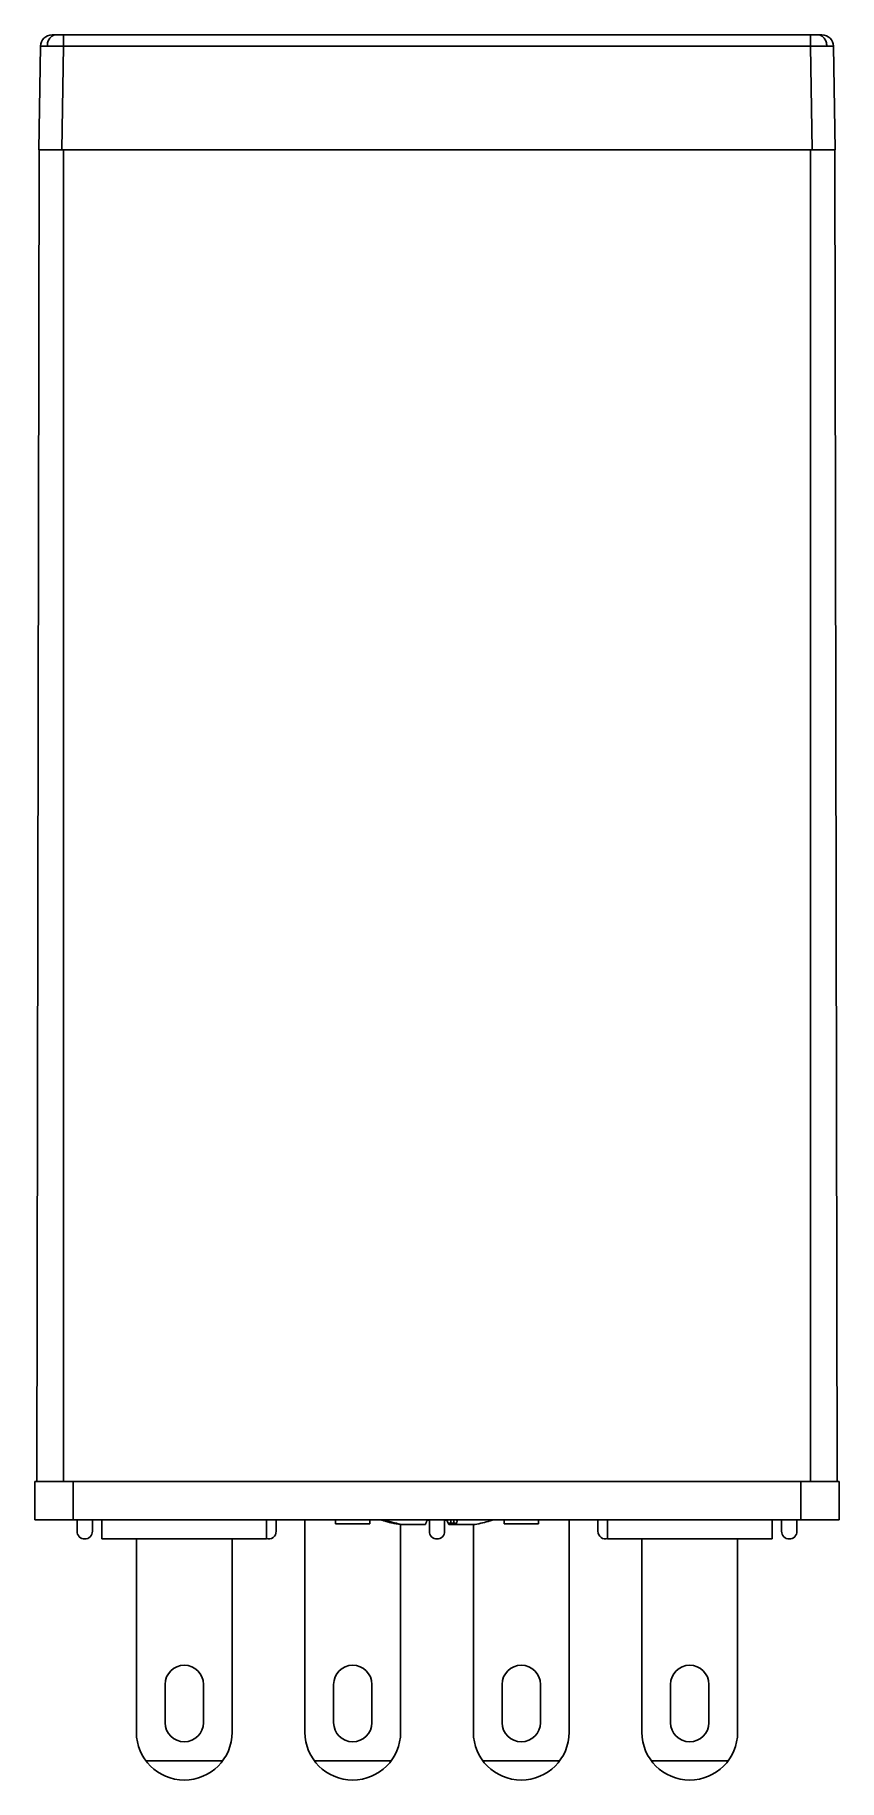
# Model space of a CAD drawing. Header units: millimetres. Extents: x 9.2 to 30.2, y 4.4 to 50.
import ezdxf

# ---------------------------------------------------------------- set-up
doc = ezdxf.new("R2010")
doc.units = ezdxf.units.MM
doc.header["$LTSCALE"] = 3.539956
for name, color, linetype in [('00_COMPONENTS', 7, 'CONTINUOUS'), ('00_COMPONENTS_1', 7, 'CONTINUOUS'), ('00_COMPONENTS_3', 7, 'CONTINUOUS'), ('00_COMPONENTS_4', 7, 'CONTINUOUS'), ('00_COMPONENTS_6', 7, 'CONTINUOUS')]:
    doc.layers.add(name, color=color, linetype=linetype)

msp = doc.modelspace()

# ---------------------------------------------------------------- linework, layer by layer
at = {"layer": '00_COMPONENTS', "color": 7}
for p, q in [((9.281, 12.219), (9.342, 47.019)), ((9.931, 47.019), (29.531, 47.019)), ((9.981, 47.019), (9.981, 12.219)), ((29.481, 12.219), (29.481, 47.019)), ((30.12, 47.019), (30.181, 12.219)), ((9.281, 12.219), (30.181, 12.219))]:
    msp.add_line(p, q, dxfattribs=at)
at = {"layer": '00_COMPONENTS_1', "color": 7}
for p, q in [((16.281, 5.669), (16.281, 11.219)), ((17.081, 11.119), (17.081, 11.219)), ((17.981, 11.119), (17.081, 11.119)), ((17.981, 11.219), (17.981, 11.119)), ((18.781, 11.093), (18.781, 5.669)), ((20.681, 5.669), (20.681, 11.093)), ((21.481, 11.119), (21.481, 11.219)), ((22.381, 11.119), (21.481, 11.119)), ((22.381, 11.219), (22.381, 11.119)), ((23.181, 11.219), (23.181, 5.669)), ((11.881, 5.669), (11.881, 10.719)), ((14.381, 10.719), (14.381, 5.669)), ((25.081, 5.669), (25.081, 10.719)), ((27.581, 10.719), (27.581, 5.669)), ((12.631, 5.919), (12.631, 6.919)), ((13.631, 6.919), (13.631, 5.919)), ((17.031, 5.919), (17.031, 6.919)), ((18.031, 6.919), (18.031, 5.919)), ((21.431, 5.919), (21.431, 6.919)), ((22.431, 6.919), (22.431, 5.919)), ((25.831, 5.919), (25.831, 6.919)), ((26.831, 6.919), (26.831, 5.919)), ((12.131, 4.919), (14.131, 4.919)), ((16.531, 4.919), (18.531, 4.919)), ((20.931, 4.919), (22.931, 4.919)), ((25.331, 4.919), (27.331, 4.919))]:
    msp.add_line(p, q, dxfattribs=at)
for centre, radius, start, end in [((13.131, 6.919), 0.5, 0, 180), ((17.531, 6.919), 0.5, 0, 180), ((21.931, 6.919), 0.5, 0, 180), ((26.331, 6.919), 0.5, 0, 180), ((13.131, 5.669), 1.25, 180, 360), ((13.131, 5.919), 0.5, 180, 360), ((17.531, 5.669), 1.25, 180, 360), ((17.531, 5.919), 0.5, 180, 360), ((21.931, 5.669), 1.25, 180, 360), ((21.931, 5.919), 0.5, 180, 360), ((26.331, 5.669), 1.25, 180, 360), ((26.331, 5.919), 0.5, 180, 360)]:
    msp.add_arc(centre, radius, start, end, dxfattribs=at)
at = {"layer": '00_COMPONENTS_3', "color": 7}
for p, q in [((9.281, 12.219), (9.231, 12.219)), ((9.231, 11.219), (9.231, 12.219)), ((10.231, 12.219), (10.231, 11.219)), ((29.231, 11.219), (29.231, 12.219)), ((30.231, 12.219), (30.181, 12.219)), ((30.231, 12.219), (30.231, 11.219)), ((9.231, 11.219), (30.231, 11.219)), ((10.331, 10.919), (10.331, 11.219)), ((10.731, 11.219), (10.731, 10.919)), ((10.981, 10.719), (10.981, 11.219)), ((15.281, 10.719), (15.281, 11.219)), ((15.531, 10.919), (15.531, 11.219)), ((19.531, 11.219), (19.531, 10.919)), ((19.931, 10.919), (19.931, 11.219)), ((23.931, 11.219), (23.931, 10.919)), ((24.181, 10.719), (24.181, 11.219)), ((28.481, 10.719), (28.481, 11.219)), ((28.731, 10.919), (28.731, 11.219)), ((29.131, 11.219), (29.131, 10.919)), ((10.981, 10.719), (15.281, 10.719)), ((24.181, 10.719), (28.481, 10.719))]:
    msp.add_line(p, q, dxfattribs=at)
for centre, start, end in [((10.531, 10.919), 180, 360), ((15.331, 10.919), 252.2785, 360), ((19.731, 10.919), 180, 360), ((24.131, 10.919), 180, 288.1937), ((28.931, 10.919), 180, 360)]:
    msp.add_arc(centre, 0.2, start, end, dxfattribs=at)
at = {"layer": '00_COMPONENTS_4', "color": 7}
for p, q in [((9.378, 49.724), (9.331, 47.019)), ((9.678, 50.019), (29.784, 50.019)), ((9.931, 47.019), (9.978, 49.724)), ((9.978, 50.019), (9.978, 49.724)), ((29.484, 49.724), (9.978, 49.724)), ((29.484, 49.724), (29.484, 50.019)), ((29.484, 49.724), (29.531, 47.019)), ((30.131, 47.019), (30.084, 49.724)), ((9.331, 47.019), (30.131, 47.019))]:
    msp.add_line(p, q, dxfattribs=at)
for centre, radius, start, end in [((9.678, 49.719), 0.3, 90, 179.0001), ((9.499, -2.452), 52.178, 89.4743, 89.9401), ((29.962, -2.452), 52.178, 90.0599, 90.5257), ((29.784, 49.719), 0.3, 0.9999, 90)]:
    msp.add_arc(centre, radius, start, end, dxfattribs=at)
for points, knots in [([(9.378, 49.724), (9.378, 49.724), (9.378, 49.724), (9.379, 49.724), (9.38, 49.724), (9.381, 49.725), (9.383, 49.725), (9.386, 49.725), (9.39, 49.725), (9.397, 49.725), (9.405, 49.725), (9.414, 49.726), (9.425, 49.726), (9.436, 49.726), (9.455, 49.726), (9.481, 49.726), (9.516, 49.726), (9.541, 49.726), (9.554, 49.726)], [0, 0, 0, 0, 0.001297, 0.004565, 0.009899, 0.017299, 0.026755, 0.038254, 0.067315, 0.104355, 0.149241, 0.201838, 0.262013, 0.329631, 0.404556, 0.575789, 0.774631, 1, 1, 1, 1]), ([(9.554, 49.726), (9.554, 49.744), (9.557, 49.781), (9.569, 49.835), (9.589, 49.887), (9.616, 49.934), (9.649, 49.972), (9.687, 49.999), (9.726, 50.015), (9.753, 50.019), (9.766, 50.019)], [0, 0, 0, 0, 0.135858, 0.276612, 0.417765, 0.554029, 0.681256, 0.79773, 0.90322, 1, 1, 1, 1]), ([(29.908, 49.726), (29.908, 49.744), (29.905, 49.781), (29.893, 49.835), (29.873, 49.887), (29.846, 49.934), (29.813, 49.972), (29.775, 49.999), (29.736, 50.015), (29.709, 50.019), (29.696, 50.019)], [0, 0, 0, 0, 0.135858, 0.276612, 0.417765, 0.554029, 0.681256, 0.79773, 0.90322, 1, 1, 1, 1]), ([(29.908, 49.726), (29.921, 49.726), (29.946, 49.726), (29.981, 49.726), (30.007, 49.726), (30.025, 49.726), (30.037, 49.726), (30.048, 49.726), (30.057, 49.725), (30.065, 49.725), (30.071, 49.725), (30.076, 49.725), (30.079, 49.725), (30.081, 49.725), (30.082, 49.724), (30.083, 49.724), (30.083, 49.724), (30.084, 49.724), (30.084, 49.724)], [0, 0, 0, 0, 0.225369, 0.424211, 0.595444, 0.670369, 0.737987, 0.798162, 0.850759, 0.895645, 0.932685, 0.961746, 0.973245, 0.982701, 0.990101, 0.995435, 0.998703, 1, 1, 1, 1])]:
    msp.add_open_spline(points, degree=3, knots=knots, dxfattribs=at)
at = {"layer": '00_COMPONENTS_6', "color": 7}
for p, q in [((18.402, 11.199), (18.402, 11.177)), ((18.786, 11.093), (18.786, 11.107)), ((18.786, 11.093), (19.421, 11.093)), ((20.003, 11.219), (20.003, 11.177)), ((20.217, 11.129), (20.041, 11.129)), ((20.041, 11.093), (20.041, 11.129)), ((20.041, 11.093), (20.676, 11.093)), ((20.09, 11.219), (20.09, 11.129)), ((20.168, 11.219), (20.168, 11.129)), ((20.217, 11.129), (20.217, 11.093)), ((20.257, 11.185), (20.256, 11.179))]:
    msp.add_line(p, q, dxfattribs=at)
msp.add_arc((19.106, 13.565), 2.49, 253.5757, 255.3026, dxfattribs=at)
for points, knots in [([(18.402, 11.177), (18.375, 11.185), (18.336, 11.196), (18.288, 11.211), (18.267, 11.218), (18.257, 11.22)], [0, 0, 0, 0, 0.560153, 0.80111, 1, 1, 1, 1]), ([(18.322, 11.22), (18.333, 11.218), (18.358, 11.211), (18.396, 11.201), (18.437, 11.189), (18.465, 11.181), (18.479, 11.177)], [0, 0, 0, 0, 0.217243, 0.464104, 0.728987, 1, 1, 1, 1]), ([(18.786, 11.093), (18.707, 11.105), (18.603, 11.125), (18.5, 11.15), (18.474, 11.157)], [0, 0, 0, 0, 0.749931, 1, 1, 1, 1]), ([(18.479, 11.177), (18.542, 11.158), (18.67, 11.126), (18.799, 11.103), (18.864, 11.093)], [0, 0, 0, 0, 0.500022, 1, 1, 1, 1]), ([(19.421, 11.093), (19.425, 11.099), (19.431, 11.11), (19.441, 11.13), (19.451, 11.153), (19.456, 11.17), (19.459, 11.179)], [0, 0, 0, 0, 0.20281, 0.434389, 0.698848, 1, 1, 1, 1]), ([(19.459, 11.179), (19.461, 11.183), (19.466, 11.19), (19.474, 11.197), (19.482, 11.202), (19.493, 11.207), (19.509, 11.214), (19.523, 11.218), (19.533, 11.221)], [0, 0, 0, 0, 0.160068, 0.2606, 0.376698, 0.5089, 0.657271, 1, 1, 1, 1]), ([(20.003, 11.177), (20.002, 11.182), (19.996, 11.188), (19.986, 11.196), (19.977, 11.202), (19.965, 11.207), (19.945, 11.214), (19.93, 11.218), (19.919, 11.22)], [0, 0, 0, 0, 0.154876, 0.254412, 0.370524, 0.503621, 0.653525, 1, 1, 1, 1]), ([(20.041, 11.093), (20.033, 11.104), (20.023, 11.124), (20.012, 11.152), (20.006, 11.168), (20.003, 11.177)], [0, 0, 0, 0, 0.435355, 0.699652, 1, 1, 1, 1]), ([(20.21, 11.22), (20.217, 11.218), (20.227, 11.215), (20.238, 11.209), (20.245, 11.205), (20.25, 11.2), (20.254, 11.195), (20.256, 11.19), (20.257, 11.186), (20.257, 11.185)], [0, 0, 0, 0, 0.344545, 0.490329, 0.618755, 0.731079, 0.829488, 0.917465, 1, 1, 1, 1]), ([(20.256, 11.179), (20.253, 11.17), (20.247, 11.153), (20.235, 11.124), (20.225, 11.105), (20.217, 11.093)], [0, 0, 0, 0, 0.301275, 0.565834, 1, 1, 1, 1]), ([(20.676, 11.093), (20.742, 11.103), (20.873, 11.127), (21.003, 11.16), (21.067, 11.179)], [0, 0, 0, 0, 0.499978, 1, 1, 1, 1]), ([(21.067, 11.179), (21.092, 11.186), (21.128, 11.197), (21.173, 11.211), (21.194, 11.218), (21.203, 11.221)], [0, 0, 0, 0, 0.550567, 0.792883, 1, 1, 1, 1])]:
    msp.add_open_spline(points, degree=3, knots=knots, dxfattribs=at)

doc.saveas('drawing.dxf')
